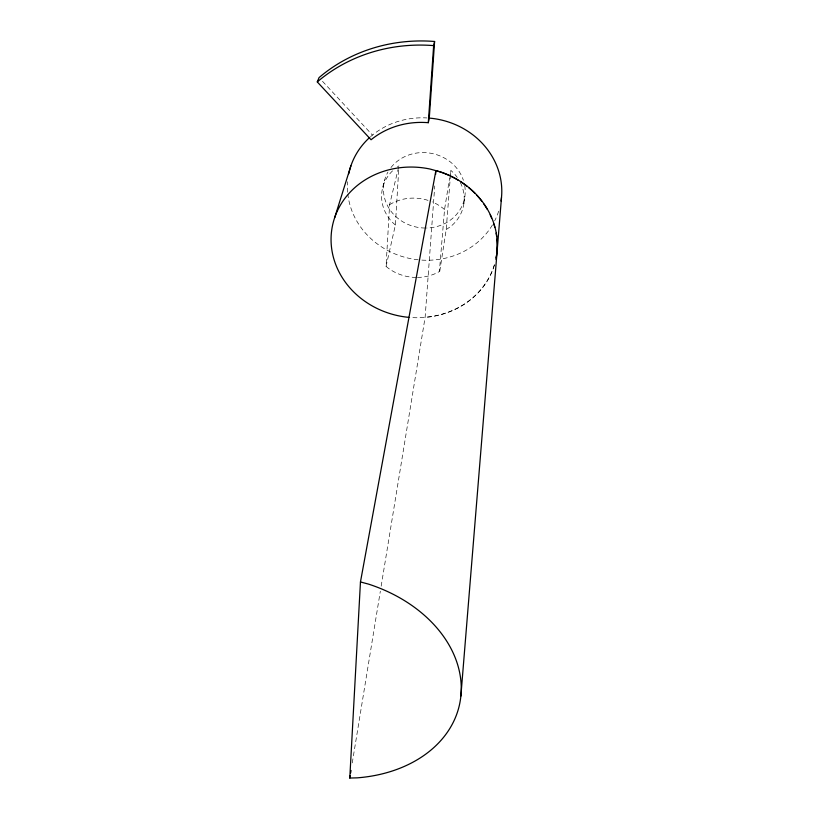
<?xml version="1.0" encoding="UTF-8"?>
<svg xmlns="http://www.w3.org/2000/svg" width="819" height="819" viewBox="0 0 819 819"><rect width="100%" height="100%" fill="white"/><g stroke="black" fill="none" stroke-linecap="round" stroke-linejoin="round"><path stroke-width="0.61" stroke-dasharray="4.09 3.07" d="M416.216 277.446A43.847 39.517 10.7 0 1 387.663 267.731L386.056 266.4L389.598 204.709L398.648 167.107M386.056 266.4L395.382 225.041L398.71 169.666M381.163 586.169L425.122 317.281L434.756 185.944M417.444 277.446A43.847 39.517 10.7 0 0 439.393 271.55L444.543 209.551L449.672 177.713M439.762 271.304L446.191 229.576L450.849 170.362L453.613 172.983A41.431 37.909 10.5 0 1 457.268 177.416M463.892 203.624L464.875 196.325M449.866 176.484L450.849 170.362M352.262 762.899L380.333 591.216M382.811 187.152L384.643 180.037M397.225 167.117L398.945 165.888M389.598 204.709L389.967 204.453A43.847 39.517 10.7 0 1 428.572 200.542M446.191 229.576L450.47 226.658A41.431 37.909 10.5 0 0 460.206 182.258M395.382 225.041L392.649 222.533A41.431 37.909 10.5 0 1 393.806 169.687M444.543 209.551L442.905 208.18A43.847 39.517 10.7 0 0 432.135 201.873M322.512 81.316L372.45 135.084M498.658 211.21A77.385 71.007 10.4 0 1 494.676 220.874M492.434 224.949A77.385 71.007 10.4 0 1 419.379 259.91M418.161 259.787A77.385 71.007 10.4 0 1 347.88 194.512M347.645 192.209A77.385 71.007 10.4 0 1 347.625 181.787M370.587 136.66A77.385 71.007 10.4 0 1 426.965 117.936M494.43 264.506A83.262 74.887 10.7 0 1 425.122 317.281M464.711 185.555A41.001 37.613 10.4 0 1 426.433 228.03M425.286 228.04A41.001 37.613 10.4 0 1 387.93 172.062M390.97 167.526A41.001 37.613 10.4 0 1 430.774 153.245A41.001 37.613 10.4 0 1 463.38 180.252M494.41 265.192A83.436 75.051 10.7 0 1 429.944 316.902L419.43 317.741A83.436 75.051 10.7 0 1 408.845 317.362"/><path stroke-width="1.23" d="M360.462 581.951L368.489 584.101A132.791 99.846 11.6 0 1 461.128 692.833A132.791 99.846 11.6 0 1 357.289 777.845L349.785 778.05L360.462 581.951L435.872 170.639A83.262 74.887 10.7 0 1 449.15 175.481M428.296 122.696L433.65 45.618L434.602 41.482A154.924 142.301 10.4 0 0 319.062 77.6L317.27 81.92L371.068 139.762A77.948 71.396 10.4 0 1 428.296 122.696L429.269 118.1L434.602 41.482M435.595 174.467L435.872 170.639M460.872 696.089L501.494 197.574M349.785 778.05L350.204 775.521M350.614 773.003L351.023 770.474M334.654 217.731L350.88 165.888M317.27 81.92A156.06 143.079 10.4 0 1 433.65 45.618M348.761 173.751A77.385 71.007 10.4 0 1 369.686 137.469M429.269 118.1A77.385 71.007 10.4 0 1 501.054 201.034M451.279 176.484A83.262 74.887 10.7 0 1 458.466 180.395M460.442 181.634A83.262 74.887 10.7 0 1 467.045 186.312M468.837 187.756A83.262 74.887 10.7 0 1 475.051 193.438M476.812 195.28A83.262 74.887 10.7 0 1 481.715 201.075M483.937 204.115A83.262 74.887 10.7 0 1 487.285 209.357M490.171 214.793A83.262 74.887 10.7 0 1 491.666 218.141M493.775 223.833A83.262 74.887 10.7 0 1 494.799 227.293M496.109 233.128A83.262 74.887 10.7 0 1 496.652 236.65M496.908 239.015A83.262 74.887 10.7 0 1 496.887 251.935M496.447 255.405A83.262 74.887 10.7 0 1 496.058 257.719M408.845 317.362A83.436 75.051 10.7 0 1 331.736 229.904A83.436 75.051 10.7 0 1 430.016 169.031L440.827 172A83.436 75.051 10.7 0 1 495.935 259.244"/></g></svg>
